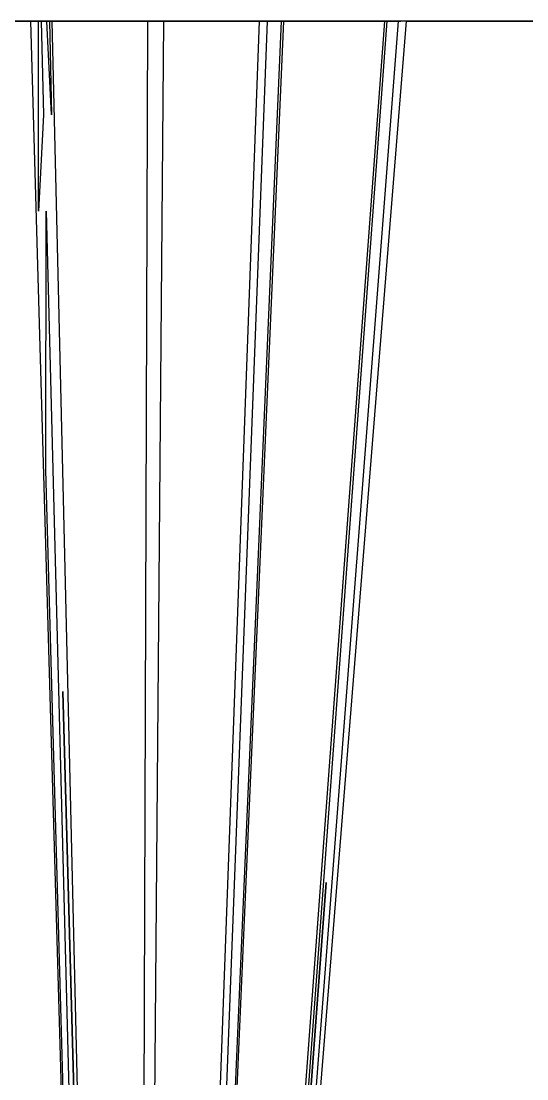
# Model space of a CAD drawing. Extents: x -11977 to 11953, y 2004 to 30000.
# Drawn here: x -946 to 3403, y 20899 to 30000 of the extents above; entities that cross this region are included whole.
import ezdxf

# ---------------------------------------------------------------- set-up
doc = ezdxf.new("R2010")
doc.units = 0

msp = doc.modelspace()

# ---------------------------------------------------------------- linework, layer by layer
for p, q in [((-1710.9375, 30000, 129.7619), (2179.6875, 30000, 123.8095)), ((-398.4375, 30000, 165.4762), (-1687.5, 30000, 171.4286)), ((-1476.5625, 30000, 201.1905), (-937.5, 30000, 213.0952)), ((-492.1875, 30000, 260.7143), (-1218.75, 30000, 260.7143)), ((-1195.3125, 30000, 302.381), (-515.625, 30000, 266.6667)), ((-703.125, 30000, 284.5238), (-1171.875, 30000, 314.2857)), ((-937.5, 30000, 213.0952), (-867.1875, 30000, 201.1905)), ((-867.1875, 30000, 201.1905), (-937.5, 30000, 195.2381)), ((-937.5, 30000, 195.2381), (-843.75, 30000, 189.2857)), ((-656.25, 30000, 236.9048), (-890.625, 30000, 236.9048)), ((-890.625, 30000, 236.9048), (-679.6875, 30000, 242.8571)), ((1312.5, 30000), (-867.1875, 30000)), ((-867.1875, 30000), (-456.6456, 15797.4684)), ((-750, 30000, 201.1905), (-867.1875, 30000, 201.1905)), ((-867.1875, 30000, 201.1905), (-773.4375, 30000, 207.1429)), ((-843.75, 30000, 189.2857), (-187.5, 30000, 183.3333)), ((-773.4375, 30000), (-843.75, 30000)), ((-843.75, 30000), (-820.3125, 30000)), ((-773.4375, 30000, 475), (-843.75, 30000, 433.3333)), ((-843.75, 30000, 433.3333), (-679.6875, 30000, 397.619)), ((-820.3125, 30000), (-632.8125, 30000)), ((-796.875, 30000, 695.2381), (-820.3125, 30000, 588.0952)), ((-820.3125, 30000, 588.0952), (-750, 30000, 582.1429)), ((-726.5625, 30000, 498.8095), (-820.3125, 30000, 486.9048)), ((-820.3125, 30000, 486.9048), (-773.4375, 30000, 475)), ((-797.7273, 28363.6364), (-796.875, 30000)), ((-796.875, 30000), (-773.4375, 30000)), ((-726.5625, 30000, 713.0952), (-796.875, 30000, 695.2381)), ((-773.4375, 30000), (-752.6316, 29192.9825)), ((-632.8125, 30000), (-773.4375, 30000)), ((-773.4375, 30000), (-773.4375, 30000)), ((-773.4375, 30000, 207.1429), (-750, 30000, 201.1905)), ((-656.25, 30000, 796.4286), (-773.4375, 30000, 772.619)), ((-773.4375, 30000, 772.619), (-726.5625, 30000, 713.0952)), ((-750, 30000, 582.1429), (-726.5625, 30000, 498.8095)), ((-684.2105, 29192.9825), (-726.5625, 30000)), ((-726.5625, 30000), (-703.125, 30000)), ((-656.25, 30000, 725), (-726.5625, 30000, 748.8095)), ((-726.5625, 30000, 748.8095), (-679.6875, 30000, 766.6667)), ((-679.6875, 30000, 308.3333), (-703.125, 30000, 284.5238)), ((-703.125, 30000), (-684.2105, 29192.9825)), ((-468.75, 30000, 403.5714), (-703.125, 30000, 409.5238)), ((-703.125, 30000, 409.5238), (-234.375, 30000, 409.5238)), ((-562.5, 30000, 855.9524), (-703.125, 30000, 838.0952)), ((-703.125, 30000, 838.0952), (-140.625, 30000, 826.1905)), ((-585.9375, 30000, 278.5714), (-679.6875, 30000, 308.3333)), ((-395.6522, 18086.9565), (-679.6875, 30000)), ((-679.6875, 30000), (-492.1875, 30000)), ((-656.25, 30000), (-679.6875, 30000)), ((-679.6875, 30000), (140.625, 30000)), ((-679.6875, 30000, 242.8571), (-656.25, 30000, 236.9048)), ((-679.6875, 30000, 397.619), (-421.875, 30000, 391.6667)), ((-492.1875, 30000, 617.8571), (-679.6875, 30000, 617.8571)), ((-679.6875, 30000, 617.8571), (-539.0625, 30000, 635.7143)), ((-539.0625, 30000, 635.7143), (-679.6875, 30000, 647.619)), ((-679.6875, 30000, 647.619), (-609.375, 30000, 659.5238)), ((-656.25, 30000, 671.4286), (-679.6875, 30000, 689.2857)), ((-679.6875, 30000, 689.2857), (-304.6875, 30000, 701.1905)), ((-679.6875, 30000, 766.6667), (-609.375, 30000, 748.8095)), ((-492.1875, 30000), (-656.25, 30000)), ((750, 30000, 778.5714), (-656.25, 30000, 796.4286)), ((-421.875, 30000, 391.6667), (-656.25, 30000, 385.7143)), ((-656.25, 30000, 385.7143), (-656.25, 30000, 320.2381)), ((-656.25, 30000, 320.2381), (-468.75, 30000, 308.3333)), ((-468.75, 30000, 546.4286), (-656.25, 30000, 546.4286)), ((-656.25, 30000, 546.4286), (-585.9375, 30000, 558.3333)), ((-609.375, 30000, 659.5238), (-656.25, 30000, 671.4286)), ((-656.25, 30000, 671.4286), (-562.5, 30000, 671.4286)), ((-562.5, 30000, 671.4286), (-656.25, 30000, 671.4286)), ((-304.6875, 30000, 725), (-656.25, 30000, 725)), ((-562.5, 30000, 361.9048), (-632.8125, 30000, 367.8571)), ((-632.8125, 30000, 367.8571), (-585.9375, 30000, 385.7143)), ((-351.5625, 30000, 510.7143), (-632.8125, 30000, 528.5714)), ((-632.8125, 30000, 528.5714), (-468.75, 30000, 546.4286)), ((-609.375, 30000, 748.8095), (-632.8125, 30000, 778.5714)), ((-632.8125, 30000, 778.5714), (-421.875, 30000, 778.5714)), ((-562.5, 30000, 314.2857), (-609.375, 30000, 332.1429)), ((-609.375, 30000, 332.1429), (-398.4375, 30000, 344.0476)), ((-398.4375, 30000, 451.1905), (-609.375, 30000, 457.1429)), ((-609.375, 30000, 457.1429), (-398.4375, 30000, 480.9524)), ((-585.9375, 30000, 558.3333), (-609.375, 30000, 605.9524)), ((-609.375, 30000, 605.9524), (-492.1875, 30000, 617.8571)), ((-492.1875, 30000, 844.0476), (-609.375, 30000, 844.0476)), ((-609.375, 30000, 844.0476), (-515.625, 30000, 850)), ((-117.1875, 30000, 254.7619), (-585.9375, 30000, 278.5714)), ((-585.9375, 30000, 385.7143), (-234.375, 30000, 373.8095)), ((-328.125, 30000, 219.0476), (-562.5, 30000, 236.9048)), ((-562.5, 30000, 236.9048), (-117.1875, 30000, 254.7619)), ((-445.3125, 30000, 326.1905), (-562.5, 30000, 314.2857)), ((-539.0625, 30000, 355.9524), (-562.5, 30000, 361.9048)), ((70.3125, 30000, 867.8571), (-562.5, 30000, 855.9524)), ((-468.75, 30000), (-539.0625, 30000)), ((-539.0625, 30000), (-351.5625, 30000)), ((-304.6875, 30000, 355.9524), (-539.0625, 30000, 355.9524)), ((-539.0625, 30000, 594.0476), (-421.875, 30000, 600)), ((-421.875, 30000, 600), (-539.0625, 30000, 600)), ((-539.0625, 30000, 600), (-539.0625, 30000, 594.0476)), ((-515.625, 30000, 266.6667), (-492.1875, 30000, 260.7143)), ((-515.625, 30000, 850), (-492.1875, 30000, 844.0476)), ((-445.3125, 30000), (-468.75, 30000)), ((-468.75, 30000, 308.3333), (-398.4375, 30000, 332.1429)), ((-445.3125, 30000, 403.5714), (-468.75, 30000, 403.5714)), ((-351.5625, 30000), (-445.3125, 30000)), ((-421.875, 30000, 332.1429), (-445.3125, 30000, 326.1905)), ((-234.375, 30000, 409.5238), (-445.3125, 30000, 403.5714)), ((23.4375, 30000, 677.381), (-445.3125, 30000, 683.3333)), ((-445.3125, 30000, 683.3333), (140.625, 30000, 677.381)), ((-398.4375, 30000, 344.0476), (-421.875, 30000, 332.1429)), ((-304.6875, 30000, 385.7143), (-421.875, 30000, 391.6667)), ((-421.875, 30000, 391.6667), (-234.375, 30000, 409.5238)), ((-304.6875, 30000, 701.1905), (-421.875, 30000, 713.0952)), ((-421.875, 30000, 713.0952), (-304.6875, 30000, 725)), ((-421.875, 30000, 778.5714), (-375, 30000, 760.7143)), ((-187.5, 30000, 183.3333), (-398.4375, 30000, 165.4762)), ((1968.75, 30000, 165.4762), (-398.4375, 30000, 165.4762)), ((-398.4375, 30000, 165.4762), (-23.4375, 30000, 195.2381)), ((-398.4375, 30000, 332.1429), (-257.8125, 30000, 332.1429)), ((-398.4375, 30000, 480.9524), (-304.6875, 30000, 463.0952)), ((-375, 30000, 457.1429), (-398.4375, 30000, 451.1905)), ((-210.9375, 30000, 653.5714), (-398.4375, 30000, 653.5714)), ((-398.4375, 30000, 653.5714), (-281.25, 30000, 653.5714)), ((-304.6875, 30000, 463.0952), (-375, 30000, 457.1429)), ((-375, 30000, 760.7143), (-304.6875, 30000, 778.5714)), ((93.75, 30000, 570.2381), (-375, 30000, 570.2381)), ((-375, 30000, 570.2381), (117.1875, 30000, 570.2381)), ((93.75, 30000), (-351.5625, 30000)), ((-351.5625, 30000), (93.75, 30000)), ((164.0625, 30000, 516.6667), (-351.5625, 30000, 510.7143)), ((-351.5625, 30000, 528.5714), (-117.1875, 30000, 528.5714)), ((-328.125, 30000, 528.5714), (-351.5625, 30000, 528.5714)), ((2203.125, 30000, 225), (-328.125, 30000, 219.0476)), ((-234.375, 30000, 445.2381), (-328.125, 30000, 445.2381)), ((-328.125, 30000, 445.2381), (-210.9375, 30000, 451.1905)), ((-117.1875, 30000, 528.5714), (-328.125, 30000, 528.5714)), ((-210.9375, 30000, 314.2857), (-304.6875, 30000, 302.381)), ((-304.6875, 30000, 302.381), (-70.3125, 30000, 314.2857)), ((-234.375, 30000, 373.8095), (-304.6875, 30000, 355.9524)), ((-281.25, 30000, 385.7143), (-304.6875, 30000, 385.7143)), ((281.25, 30000, 439.2857), (-304.6875, 30000, 475)), ((-304.6875, 30000, 475), (93.75, 30000, 469.0476)), ((-304.6875, 30000, 778.5714), (210.9375, 30000, 766.6667)), ((-281.25, 30000, 653.5714), (-304.6875, 30000, 641.6667)), ((-304.6875, 30000, 641.6667), (-281.25, 30000, 635.7143)), ((-187.5, 30000, 344.0476), (-281.25, 30000, 355.9524)), ((-281.25, 30000, 355.9524), (-187.5, 30000, 361.9048)), ((-70.3125, 30000, 397.619), (-281.25, 30000, 385.7143)), ((117.1875, 30000, 570.2381), (-281.25, 30000, 558.3333)), ((-281.25, 30000, 558.3333), (0, 30000, 558.3333)), ((-281.25, 30000, 635.7143), (-210.9375, 30000, 635.7143)), ((-210.9375, 30000, 635.7143), (-281.25, 30000, 641.6667)), ((-281.25, 30000, 641.6667), (-210.9375, 30000, 653.5714)), ((-281.25, 30000, 820.2381), (398.4375, 30000, 820.2381)), ((-257.8125, 30000, 820.2381), (-281.25, 30000, 820.2381)), ((-257.8125, 30000, 332.1429), (-210.9375, 30000, 314.2857)), ((-164.0625, 30000, 314.2857), (-257.8125, 30000, 332.1429)), ((-257.8125, 30000, 332.1429), (-70.3125, 30000, 326.1905)), ((-140.625, 30000, 826.1905), (-257.8125, 30000, 820.2381)), ((-234.375, 30000, 409.5238), (-70.3125, 30000, 397.619)), ((-210.9375, 30000, 451.1905), (-234.375, 30000, 445.2381)), ((-117.1875, 30000, 784.5238), (-234.375, 30000, 784.5238)), ((-234.375, 30000, 784.5238), (-140.625, 30000, 790.4762)), ((1125, 30000, 147.619), (-187.5, 30000, 147.619)), ((-187.5, 30000, 147.619), (1101.5625, 30000, 153.5714)), ((-70.3125, 30000, 338.0952), (-187.5, 30000, 338.0952)), ((-187.5, 30000, 338.0952), (-187.5, 30000, 385.7143)), ((-187.5, 30000, 385.7143), (-23.4375, 30000, 355.9524)), ((-187.5, 30000, 361.9048), (-164.0625, 30000, 344.0476)), ((-164.0625, 30000, 344.0476), (-187.5, 30000, 344.0476)), ((210.9375, 30000, 736.9048), (-187.5, 30000, 736.9048)), ((-187.5, 30000, 736.9048), (23.4375, 30000, 736.9048)), ((-187.5, 30000, 754.7619), (-23.4375, 30000, 754.7619)), ((-164.0625, 30000, 754.7619), (-187.5, 30000, 754.7619)), ((-46.875, 30000, 320.2381), (-164.0625, 30000, 314.2857)), ((-23.4375, 30000, 754.7619), (-164.0625, 30000, 754.7619)), ((-140.625, 30000, 790.4762), (-117.1875, 30000, 784.5238)), ((0, 30000, 379.7619), (-117.1875, 30000, 379.7619)), ((-117.1875, 30000, 379.7619), (-23.4375, 30000, 397.619)), ((23.4375, 30000, 492.8571), (-117.1875, 30000, 492.8571)), ((-117.1875, 30000, 492.8571), (0, 30000, 498.8095)), ((398.4375, 30000, 820.2381), (-117.1875, 30000, 838.0952)), ((-117.1875, 30000, 838.0952), (867.1875, 30000, 844.0476)), ((70.3125, 30000, 719.0476), (-93.75, 30000, 719.0476)), ((-93.75, 30000, 719.0476), (-70.3125, 30000, 713.0952)), ((-70.3125, 30000, 314.2857), (-70.3125, 30000, 296.4286)), ((-70.3125, 30000, 296.4286), (187.5, 30000, 296.4286)), ((-70.3125, 30000, 326.1905), (-46.875, 30000, 320.2381)), ((-46.875, 30000, 344.0476), (-70.3125, 30000, 338.0952)), ((-70.3125, 30000, 713.0952), (70.3125, 30000, 719.0476)), ((-23.4375, 30000, 355.9524), (-46.875, 30000, 344.0476)), ((-46.875, 30000, 605.9524), (46.875, 30000, 605.9524)), ((-23.4375, 30000, 605.9524), (-46.875, 30000, 605.9524)), ((-23.4375, 30000, 195.2381), (656.25, 30000, 189.2857)), ((-23.4375, 30000, 397.619), (23.4375, 30000, 385.7143)), ((46.875, 30000, 605.9524), (-23.4375, 30000, 605.9524)), ((-23.4375, 30000, 635.7143), (210.9375, 30000, 647.619)), ((0, 30000, 641.6667), (-23.4375, 30000, 635.7143)), ((328.125, 30000, 350), (0, 30000, 344.0476)), ((0, 30000, 344.0476), (257.8125, 30000, 350)), ((23.4375, 30000, 385.7143), (0, 30000, 379.7619)), ((140.625, 30000, 403.5714), (0, 30000, 403.5714)), ((0, 30000, 403.5714), (117.1875, 30000, 409.5238)), ((0, 30000, 498.8095), (23.4375, 30000, 492.8571)), ((0, 30000, 558.3333), (164.0625, 30000, 522.619)), ((210.9375, 30000, 659.5238), (0, 30000, 641.6667)), ((46.875, 30000, 695.2381), (23.4375, 30000, 677.381)), ((23.4375, 30000, 736.9048), (46.875, 30000, 730.9524)), ((210.9375, 30000, 629.7619), (46.875, 30000, 629.7619)), ((46.875, 30000, 629.7619), (210.9375, 30000, 611.9048)), ((257.8125, 30000, 677.381), (46.875, 30000, 689.2857)), ((46.875, 30000, 689.2857), (187.5, 30000, 695.2381)), ((187.5, 30000, 695.2381), (46.875, 30000, 695.2381)), ((46.875, 30000, 730.9524), (210.9375, 30000, 736.9048)), ((257.8125, 30000, 350), (70.3125, 30000, 373.8095)), ((70.3125, 30000, 373.8095), (187.5, 30000, 397.619)), ((867.1875, 30000, 844.0476), (70.3125, 30000, 867.8571)), ((93.75, 30000), (93.75, 30000)), ((93.75, 30000, 272.619), (445.3125, 30000, 284.5238)), ((445.3125, 30000, 284.5238), (93.75, 30000, 278.5714)), ((93.75, 30000, 278.5714), (93.75, 30000, 272.619)), ((93.75, 30000, 469.0476), (93.75, 30000, 486.9048)), ((93.75, 30000, 486.9048), (375, 30000, 463.0952)), ((210.9375, 30000, 611.9048), (93.75, 30000, 600)), ((93.75, 30000, 600), (164.0625, 30000, 594.0476)), ((164.0625, 30000, 594.0476), (93.75, 30000, 570.2381)), ((140.625, 30000), (102.6316, 18766.9173)), ((117.1875, 30000, 409.5238), (140.625, 30000, 403.5714)), ((234.375, 30000), (140.625, 30000)), ((140.625, 30000), (210.9375, 30000)), ((140.625, 30000, 677.381), (210.9375, 30000, 659.5238)), ((164.0625, 30000, 522.619), (164.0625, 30000, 516.6667)), ((281.25, 30000, 516.6667), (164.0625, 30000, 516.6667)), ((164.0625, 30000, 516.6667), (257.8125, 30000, 522.619)), ((210.9375, 30000, 647.619), (164.0625, 30000, 677.381)), ((164.0625, 30000, 677.381), (257.8125, 30000, 677.381)), ((180.427, 17765.1246), (281.25, 30000)), ((304.6875, 30000, 195.2381), (187.5, 30000, 195.2381)), ((187.5, 30000, 195.2381), (609.375, 30000, 201.1905)), ((187.5, 30000, 296.4286), (210.9375, 30000, 326.1905)), ((328.125, 30000, 332.1429), (187.5, 30000, 332.1429)), ((187.5, 30000, 332.1429), (304.6875, 30000, 338.0952)), ((187.5, 30000, 397.619), (375, 30000, 379.7619)), ((304.6875, 30000, 582.1429), (187.5, 30000, 594.0476)), ((187.5, 30000, 594.0476), (210.9375, 30000, 629.7619)), ((351.5625, 30000, 528.5714), (187.5, 30000, 528.5714)), ((187.5, 30000, 528.5714), (328.125, 30000, 534.5238)), ((210.9375, 30000), (351.5625, 30000)), ((210.9375, 30000, 326.1905), (421.875, 30000, 314.2857)), ((210.9375, 30000, 766.6667), (304.6875, 30000, 784.5238)), ((281.25, 30000, 564.2857), (210.9375, 30000, 576.1905)), ((210.9375, 30000, 576.1905), (281.25, 30000, 570.2381)), ((468.75, 30000), (234.375, 30000)), ((234.375, 30000), (234.375, 30000)), ((257.8125, 30000, 522.619), (281.25, 30000, 516.6667)), ((281.25, 30000), (1101.5625, 30000)), ((375, 30000, 379.7619), (281.25, 30000, 373.8095)), ((281.25, 30000, 373.8095), (328.125, 30000, 355.9524)), ((375, 30000, 463.0952), (281.25, 30000, 445.2381)), ((281.25, 30000, 445.2381), (281.25, 30000, 439.2857)), ((304.6875, 30000, 784.5238), (281.25, 30000, 736.9048)), ((281.25, 30000, 736.9048), (328.125, 30000, 766.6667)), ((398.4375, 30000, 671.4286), (281.25, 30000, 635.7143)), ((281.25, 30000, 635.7143), (375, 30000, 617.8571)), ((281.25, 30000, 570.2381), (281.25, 30000, 564.2857)), ((328.125, 30000, 195.2381), (304.6875, 30000, 195.2381)), ((304.6875, 30000, 338.0952), (328.125, 30000, 332.1429)), ((375, 30000, 617.8571), (304.6875, 30000, 582.1429)), ((609.375, 30000, 201.1905), (328.125, 30000, 195.2381)), ((328.125, 30000, 355.9524), (328.125, 30000, 350)), ((328.125, 30000, 766.6667), (843.75, 30000, 784.5238)), ((468.75, 30000, 629.7619), (328.125, 30000, 653.5714)), ((328.125, 30000, 653.5714), (562.5, 30000, 665.4762)), ((328.125, 30000, 534.5238), (351.5625, 30000, 528.5714)), ((468.75, 30000, 719.0476), (328.125, 30000, 719.0476)), ((328.125, 30000, 719.0476), (351.5625, 30000, 713.0952)), ((351.5625, 30000), (421.875, 30000)), ((421.875, 30000), (351.5625, 30000)), ((351.5625, 30000), (468.75, 30000)), ((375, 30000, 552.381), (351.5625, 30000, 594.0476)), ((351.5625, 30000, 594.0476), (421.875, 30000, 617.8571)), ((421.875, 30000, 617.8571), (351.5625, 30000, 623.8095)), ((351.5625, 30000, 623.8095), (468.75, 30000, 629.7619)), ((351.5625, 30000, 713.0952), (468.75, 30000, 719.0476)), ((2296.875, 30000, 171.4286), (354.2065, 4772.4665)), ((890.625, 30000, 826.1905), (375, 30000, 808.3333)), ((375, 30000, 808.3333), (890.625, 30000, 790.4762)), ((632.8125, 30000, 379.7619), (375, 30000, 385.7143)), ((375, 30000, 385.7143), (539.0625, 30000, 415.4762)), ((468.75, 30000, 445.2381), (375, 30000, 451.1905)), ((375, 30000, 451.1905), (632.8125, 30000, 451.1905)), ((656.25, 30000, 540.4762), (375, 30000, 552.381)), ((562.5, 30000, 665.4762), (398.4375, 30000, 671.4286)), ((585.9375, 30000), (421.875, 30000)), ((421.875, 30000), (1289.0625, 30000)), ((421.875, 30000, 314.2857), (468.75, 30000, 332.1429)), ((421.875, 30000, 683.3333), (539.0625, 30000, 683.3333)), ((539.0625, 30000, 683.3333), (421.875, 30000, 689.2857)), ((421.875, 30000, 689.2857), (421.875, 30000, 683.3333)), ((444.4853, 6117.6471), (2203.125, 30000, 129.7619)), ((562.5, 30000, 338.0952), (445.3125, 30000, 338.0952)), ((445.3125, 30000, 338.0952), (539.0625, 30000, 344.0476)), ((515.625, 30000, 361.9048), (445.3125, 30000, 361.9048)), ((445.3125, 30000, 361.9048), (539.0625, 30000, 361.9048)), ((468.75, 30000, 332.1429), (562.5, 30000, 326.1905)), ((492.1875, 30000, 445.2381), (468.75, 30000, 445.2381)), ((539.0625, 30000, 427.381), (492.1875, 30000, 433.3333)), ((492.1875, 30000, 433.3333), (656.25, 30000, 433.3333)), ((632.8125, 30000, 451.1905), (492.1875, 30000, 445.2381)), ((703.125, 30000, 600), (492.1875, 30000, 605.9524)), ((492.1875, 30000, 605.9524), (539.0625, 30000, 600)), ((539.0625, 30000, 361.9048), (515.625, 30000, 361.9048)), ((609.375, 30000, 397.619), (515.625, 30000, 391.6667)), ((515.625, 30000, 391.6667), (656.25, 30000, 385.7143)), ((1007.8125, 30000, 463.0952), (515.625, 30000, 480.9524)), ((515.625, 30000, 480.9524), (1148.4375, 30000, 486.9048)), ((562.5, 30000, 326.1905), (539.0625, 30000, 302.381)), ((539.0625, 30000, 302.381), (609.375, 30000, 338.0952)), ((539.0625, 30000, 344.0476), (562.5, 30000, 338.0952)), ((539.0625, 30000, 415.4762), (609.375, 30000, 397.619)), ((562.5, 30000, 427.381), (539.0625, 30000, 427.381)), ((632.8125, 30000, 522.619), (539.0625, 30000, 528.5714)), ((539.0625, 30000, 528.5714), (656.25, 30000, 540.4762)), ((539.0625, 30000, 600), (562.5, 30000, 594.0476)), ((656.25, 30000, 433.3333), (562.5, 30000, 427.381)), ((562.5, 30000, 594.0476), (703.125, 30000, 600)), ((1031.25, 30000), (585.9375, 30000)), ((937.5, 30000, 623.8095), (585.9375, 30000, 623.8095)), ((585.9375, 30000, 623.8095), (1054.6875, 30000, 623.8095)), ((1148.4375, 30000, 516.6667), (585.9375, 30000, 510.7143)), ((585.9375, 30000, 510.7143), (632.8125, 30000, 522.619)), ((585.9375, 30000, 576.1905), (796.875, 30000, 570.2381)), ((609.375, 30000, 576.1905), (585.9375, 30000, 576.1905)), ((609.375, 30000, 338.0952), (937.5, 30000, 320.2381)), ((726.5625, 30000, 367.8571), (609.375, 30000, 367.8571)), ((609.375, 30000, 367.8571), (703.125, 30000, 373.8095)), ((796.875, 30000, 570.2381), (609.375, 30000, 576.1905)), ((937.5, 30000, 320.2381), (632.8125, 30000, 278.5714)), ((632.8125, 30000, 278.5714), (656.25, 30000, 272.619)), ((656.25, 30000, 385.7143), (632.8125, 30000, 379.7619)), ((726.5625, 30000, 421.4286), (632.8125, 30000, 421.4286)), ((632.8125, 30000, 421.4286), (820.3125, 30000, 427.381)), ((632.8125, 30000, 730.9524), (773.4375, 30000, 730.9524)), ((656.25, 30000, 730.9524), (632.8125, 30000, 730.9524)), ((656.25, 30000, 189.2857), (843.75, 30000, 207.1429)), ((656.25, 30000, 272.619), (1265.625, 30000, 290.4762)), ((796.875, 30000, 367.8571), (656.25, 30000, 379.7619)), ((656.25, 30000, 379.7619), (960.9375, 30000, 397.619)), ((1031.25, 30000, 445.2381), (656.25, 30000, 445.2381)), ((656.25, 30000, 445.2381), (843.75, 30000, 451.1905)), ((773.4375, 30000, 730.9524), (656.25, 30000, 730.9524)), ((671.9595, 16864.8649), (1171.875, 30000)), ((1101.5625, 30000), (676.3838, 18420.6642)), ((1242.1875, 30000, 760.7143), (679.6875, 30000, 754.7619)), ((679.6875, 30000, 754.7619), (1148.4375, 30000, 742.8571)), ((691.1392, 15797.4684), (1312.5, 30000)), ((703.125, 30000, 373.8095), (726.5625, 30000, 367.8571)), ((773.4375, 30000, 332.1429), (726.5625, 30000, 361.9048)), ((726.5625, 30000, 361.9048), (796.875, 30000, 367.8571)), ((750, 30000, 421.4286), (726.5625, 30000, 421.4286)), ((2179.6875, 30000, 123.8095), (729.2017, 10487.395)), ((890.625, 30000, 790.4762), (750, 30000, 778.5714)), ((820.3125, 30000, 427.381), (750, 30000, 421.4286)), ((843.75, 30000, 451.1905), (750, 30000, 463.0952)), ((750, 30000, 463.0952), (1078.125, 30000, 457.1429)), ((960.9375, 30000, 504.7619), (750, 30000, 504.7619)), ((750, 30000, 504.7619), (937.5, 30000, 510.7143)), ((890.625, 30000, 350), (773.4375, 30000, 332.1429)), ((890.625, 30000, 278.5714), (773.4375, 30000, 284.5238)), ((773.4375, 30000, 284.5238), (867.1875, 30000, 308.3333)), ((1171.875, 30000, 778.5714), (796.875, 30000, 766.6667)), ((796.875, 30000, 766.6667), (1242.1875, 30000, 760.7143)), ((1054.6875, 30000, 623.8095), (796.875, 30000, 605.9524)), ((796.875, 30000, 605.9524), (1054.6875, 30000, 605.9524)), ((1031.25, 30000, 421.4286), (820.3125, 30000, 421.4286)), ((820.3125, 30000, 421.4286), (1007.8125, 30000, 427.381)), ((1289.0625, 30000), (821.8391, 19126.4368)), ((829.0672, 10828.6334), (2367.1875, 30000, 123.8095)), ((843.75, 30000, 207.1429), (2226.5625, 30000, 219.0476)), ((843.75, 30000, 784.5238), (1171.875, 30000, 778.5714)), ((984.375, 30000, 379.7619), (867.1875, 30000, 367.8571)), ((867.1875, 30000, 367.8571), (1078.125, 30000, 344.0476)), ((867.1875, 30000, 308.3333), (960.9375, 30000, 296.4286)), ((867.1875, 30000, 725), (1007.8125, 30000, 725)), ((890.625, 30000, 730.9524), (867.1875, 30000, 725)), ((1148.4375, 30000, 332.1429), (890.625, 30000, 350)), ((1195.3125, 30000, 820.2381), (890.625, 30000, 826.1905)), ((937.5, 30000, 296.4286), (890.625, 30000, 278.5714)), ((1007.8125, 30000, 725), (890.625, 30000, 730.9524)), ((1101.5625, 30000, 796.4286), (890.625, 30000, 802.381)), ((890.625, 30000, 802.381), (1195.3125, 30000, 796.4286)), ((1007.8125, 30000, 302.381), (914.0625, 30000, 314.2857)), ((914.0625, 30000, 314.2857), (1101.5625, 30000, 314.2857)), ((1078.125, 30000, 326.1905), (914.0625, 30000, 332.1429)), ((914.0625, 30000, 332.1429), (1054.6875, 30000, 332.1429)), ((1078.125, 30000, 582.1429), (914.0625, 30000, 576.1905)), ((914.0625, 30000, 576.1905), (1125, 30000, 576.1905)), ((2320.3125, 30000, 201.1905), (937.5, 30000, 195.2381)), ((937.5, 30000, 195.2381), (1289.0625, 30000, 177.381)), ((1265.625, 30000, 290.4762), (937.5, 30000, 278.5714)), ((937.5, 30000, 278.5714), (1007.8125, 30000, 302.381)), ((960.9375, 30000, 296.4286), (937.5, 30000, 296.4286)), ((937.5, 30000, 510.7143), (960.9375, 30000, 504.7619)), ((1078.125, 30000, 641.6667), (937.5, 30000, 623.8095)), ((960.9375, 30000, 397.619), (984.375, 30000, 379.7619)), ((960.9375, 30000, 850), (1101.5625, 30000, 850)), ((984.375, 30000, 850), (960.9375, 30000, 850)), ((1101.5625, 30000, 355.9524), (984.375, 30000, 361.9048)), ((984.375, 30000, 361.9048), (1265.625, 30000, 373.8095)), ((1148.4375, 30000, 504.7619), (984.375, 30000, 504.7619)), ((984.375, 30000, 504.7619), (1125, 30000, 510.7143)), ((1101.5625, 30000, 558.3333), (984.375, 30000, 558.3333)), ((984.375, 30000, 558.3333), (1101.5625, 30000, 558.3333)), ((1101.5625, 30000, 850), (984.375, 30000, 850)), ((1078.125, 30000, 385.7143), (1007.8125, 30000, 409.5238)), ((1007.8125, 30000, 409.5238), (1218.75, 30000, 409.5238)), ((1007.8125, 30000, 427.381), (1031.25, 30000, 421.4286)), ((1078.125, 30000, 427.381), (1007.8125, 30000, 433.3333)), ((1007.8125, 30000, 433.3333), (1125, 30000, 439.2857)), ((1148.4375, 30000, 486.9048), (1007.8125, 30000, 469.0476)), ((1007.8125, 30000, 469.0476), (1007.8125, 30000, 463.0952)), ((1171.875, 30000), (1031.25, 30000)), ((1054.6875, 30000, 445.2381), (1031.25, 30000, 445.2381)), ((1054.6875, 30000, 332.1429), (1078.125, 30000, 326.1905)), ((1078.125, 30000, 457.1429), (1054.6875, 30000, 445.2381)), ((1171.875, 30000, 707.1429), (1054.6875, 30000, 695.2381)), ((1054.6875, 30000, 695.2381), (1171.875, 30000, 677.381)), ((1054.6875, 30000, 605.9524), (1078.125, 30000, 582.1429)), ((1078.125, 30000, 344.0476), (1101.5625, 30000, 355.9524)), ((1148.4375, 30000, 391.6667), (1078.125, 30000, 385.7143)), ((1101.5625, 30000, 427.381), (1078.125, 30000, 427.381)), ((1125, 30000, 623.8095), (1078.125, 30000, 641.6667)), ((1101.5625, 30000, 153.5714), (1125, 30000, 147.619)), ((1101.5625, 30000, 314.2857), (1148.4375, 30000, 332.1429)), ((1265.625, 30000, 373.8095), (1101.5625, 30000, 373.8095)), ((1101.5625, 30000, 373.8095), (1148.4375, 30000, 391.6667)), ((1101.5625, 30000, 272.619), (1265.625, 30000, 278.5714)), ((1125, 30000, 272.619), (1101.5625, 30000, 272.619)), ((1125, 30000, 439.2857), (1101.5625, 30000, 427.381)), ((1148.4375, 30000, 742.8571), (1101.5625, 30000, 725)), ((1101.5625, 30000, 725), (1171.875, 30000, 707.1429)), ((1125, 30000, 576.1905), (1101.5625, 30000, 558.3333)), ((1101.5625, 30000, 558.3333), (1148.4375, 30000, 516.6667)), ((1125, 30000, 796.4286), (1101.5625, 30000, 796.4286)), ((1265.625, 30000, 278.5714), (1125, 30000, 272.619)), ((1125, 30000, 510.7143), (1148.4375, 30000, 504.7619)), ((1171.875, 30000, 677.381), (1125, 30000, 623.8095)), ((1195.3125, 30000, 796.4286), (1125, 30000, 796.4286)), ((1312.5, 30000, 784.5238), (1195.3125, 30000, 820.2381)), ((1500, 30000, 147.619), (1218.75, 30000, 147.619)), ((1218.75, 30000, 147.619), (1476.5625, 30000, 153.5714)), ((1218.75, 30000, 409.5238), (1289.0625, 30000, 433.3333)), ((1289.0625, 30000, 433.3333), (1242.1875, 30000, 451.1905)), ((1242.1875, 30000, 451.1905), (1312.5, 30000, 534.5238)), ((1312.5, 30000, 534.5238), (1242.1875, 30000, 552.381)), ((1242.1875, 30000, 552.381), (1312.5, 30000, 600)), ((1289.0625, 30000, 177.381), (1804.6875, 30000, 189.2857)), ((1312.5, 30000, 600), (1312.5, 30000, 784.5238)), ((1382.8125, 30000, 1415.4762), (1500, 30000, 1421.4286)), ((1406.25, 30000, 1421.4286), (1382.8125, 30000, 1415.4762)), ((1500, 30000, 1421.4286), (1406.25, 30000, 1421.4286)), ((1476.5625, 30000, 153.5714), (1500, 30000, 147.619)), ((1804.6875, 30000, 189.2857), (1898.4375, 30000, 171.4286)), ((1898.4375, 30000, 171.4286), (2039.0625, 30000, 189.2857)), ((2203.125, 30000, 147.619), (1968.75, 30000, 165.4762)), ((2039.0625, 30000, 189.2857), (2203.125, 30000, 153.5714)), ((2343.75, 30000, 189.2857), (2203.125, 30000, 225)), ((2203.125, 30000, 129.7619), (2250, 30000, 117.8571)), ((2203.125, 30000, 153.5714), (2203.125, 30000, 147.619)), ((2226.5625, 30000, 219.0476), (2320.3125, 30000, 201.1905)), ((2250, 30000, 117.8571), (2296.875, 30000, 171.4286)), ((2250, 30000, 22.619), (2250, 30000, 58.3333)), ((2250, 30000, 58.3333), (2250, 30000, 28.5714)), ((2250, 30000, 28.5714), (2250, 30000, 22.619)), ((2437.5, 30000, 195.2381), (2343.75, 30000, 189.2857)), ((2367.1875, 30000, 123.8095), (5320.3125, 30000, 135.7143)), ((2929.6875, 30000, 242.8571), (2367.1875, 30000, 225)), ((2367.1875, 30000, 225), (3585.9375, 30000, 213.0952)), ((2484.375, 30000, 171.4286), (2437.5, 30000, 195.2381)), ((2625, 30000, 171.4286), (2484.375, 30000, 171.4286)), ((2718.75, 30000, 195.2381), (2625, 30000, 171.4286)), ((2789.0625, 30000, 153.5714), (2671.875, 30000, 165.4762)), ((2671.875, 30000, 165.4762), (2718.75, 30000, 195.2381)), ((5250, 30000, 165.4762), (2789.0625, 30000, 153.5714)), ((3375, 30000, 242.8571), (2929.6875, 30000, 242.8571)), ((3140.625, 30000, 1564.2857), (3281.25, 30000, 1564.2857)), ((3164.0625, 30000, 1564.2857), (3140.625, 30000, 1564.2857)), ((3796.875, 30000, 189.2857), (3164.0625, 30000, 189.2857)), ((3164.0625, 30000, 189.2857), (3679.6875, 30000, 177.381)), ((3281.25, 30000, 1564.2857), (3164.0625, 30000, 1564.2857)), ((3726.5625, 30000, 236.9048), (3375, 30000, 225)), ((3375, 30000, 225), (3375, 30000, 242.8571)), ((-752.6316, 29192.9825), (-797.7273, 28363.6364)), ((-735.0785, 26136.1257), (-731.25, 28363.6364)), ((-731.25, 28363.6364), (-483.8346, 18766.9173)), ((-508.6957, 18086.9565), (-735.0785, 26136.1257)), ((-448.2759, 19126.4368), (-586.8932, 24233.0097)), ((-586.8932, 24233.0097), (-457.0312, 19500)), ((1476.0956, 19888.4462), (1676.4706, 22588.2353)), ((1676.4706, 22588.2353), (1506.0976, 20292.6829))]:
    msp.add_line(p, q)

doc.saveas('drawing.dxf')
